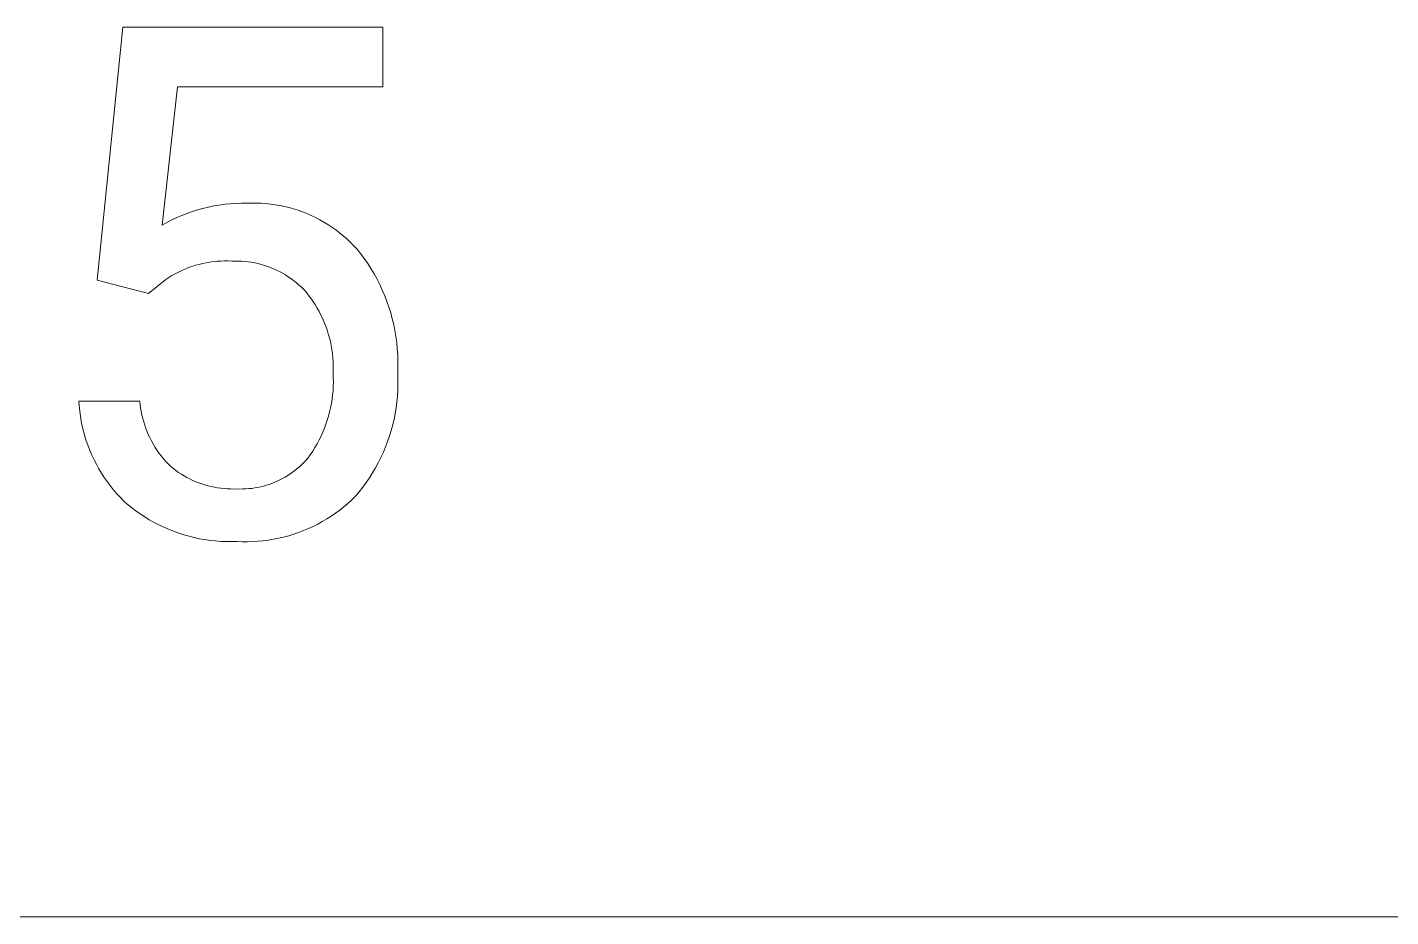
# Model space of a CAD drawing. Header units: millimetres. Extents: x 1434 to 4837, y 1889 to 4267.
# Drawn here: x 4363.2 to 4449.8, y 2079.7 to 2136.2 of the extents above; entities that cross this region are included whole.
import ezdxf

# ---------------------------------------------------------------- set-up
doc = ezdxf.new("R2010")
doc.units = ezdxf.units.MM
doc.header["$MEASUREMENT"] = 0
doc.layers.add('Domyślny', color=7, linetype='Continuous', true_color=0x000000)

msp = doc.modelspace()

# ---------------------------------------------------------------- linework, layer by layer
at = {"layer": 'Domyślny', "color": 18, "lineweight": 15, "true_color": 0x000000}
for p, q in [((4367.642, 2120.152), (4369.285, 2136.22)), ((4369.285, 2136.22), (4385.795, 2136.22)), ((4385.795, 2136.22), (4385.795, 2132.435)), ((4372.752, 2132.435), (4371.778, 2123.653)), ((4385.795, 2132.435), (4372.752, 2132.435)), ((4372.717, 2124.133), (4373.04, 2124.272)), ((4373.04, 2124.272), (4373.368, 2124.399)), ((4373.368, 2124.399), (4373.7, 2124.516)), ((4373.7, 2124.516), (4374.035, 2124.621)), ((4374.035, 2124.621), (4374.374, 2124.715)), ((4374.374, 2124.715), (4374.716, 2124.798)), ((4374.716, 2124.798), (4375.061, 2124.868)), ((4375.061, 2124.868), (4375.408, 2124.928)), ((4375.408, 2124.928), (4375.756, 2124.975)), ((4375.756, 2124.975), (4376.106, 2125.011)), ((4376.106, 2125.011), (4376.457, 2125.035)), ((4376.457, 2125.035), (4376.808, 2125.047)), ((4376.808, 2125.047), (4377.16, 2125.047)), ((4377.16, 2125.047), (4377.461, 2125.056)), ((4377.461, 2125.056), (4377.762, 2125.055)), ((4377.762, 2125.055), (4378.062, 2125.044)), ((4378.062, 2125.044), (4378.362, 2125.023)), ((4378.362, 2125.023), (4378.661, 2124.991)), ((4378.661, 2124.991), (4378.959, 2124.95)), ((4378.959, 2124.95), (4379.255, 2124.898)), ((4379.255, 2124.898), (4379.55, 2124.836)), ((4379.55, 2124.836), (4379.842, 2124.765)), ((4379.842, 2124.765), (4380.131, 2124.683)), ((4380.131, 2124.683), (4380.418, 2124.592)), ((4380.418, 2124.592), (4380.701, 2124.491)), ((4380.701, 2124.491), (4380.981, 2124.38)), ((4380.981, 2124.38), (4381.257, 2124.26)), ((4381.257, 2124.26), (4381.528, 2124.131)), ((4371.778, 2123.653), (4372.085, 2123.824)), ((4372.085, 2123.824), (4372.398, 2123.984)), ((4372.398, 2123.984), (4372.717, 2124.133)), ((4381.528, 2124.131), (4381.795, 2123.993)), ((4381.795, 2123.993), (4382.058, 2123.845)), ((4382.058, 2123.845), (4382.315, 2123.689)), ((4382.315, 2123.689), (4382.566, 2123.524)), ((4382.566, 2123.524), (4382.812, 2123.351)), ((4382.812, 2123.351), (4383.052, 2123.17)), ((4383.052, 2123.17), (4383.286, 2122.98)), ((4383.286, 2122.98), (4383.513, 2122.783)), ((4383.513, 2122.783), (4383.733, 2122.578)), ((4383.733, 2122.578), (4383.946, 2122.366)), ((4383.946, 2122.366), (4384.152, 2122.146)), ((4384.152, 2122.146), (4384.392, 2121.844)), ((4384.392, 2121.844), (4384.621, 2121.533)), ((4373.022, 2120.77), (4372.811, 2120.67)), ((4373.236, 2120.863), (4373.022, 2120.77)), ((4373.454, 2120.949), (4373.236, 2120.863)), ((4373.674, 2121.027), (4373.454, 2120.949)), ((4373.897, 2121.097), (4373.674, 2121.027)), ((4374.122, 2121.159), (4373.897, 2121.097)), ((4374.35, 2121.214), (4374.122, 2121.159)), ((4374.579, 2121.261), (4374.35, 2121.214)), ((4374.809, 2121.3), (4374.579, 2121.261)), ((4375.041, 2121.331), (4374.809, 2121.3)), ((4375.274, 2121.354), (4375.041, 2121.331)), ((4375.507, 2121.368), (4375.274, 2121.354)), ((4375.741, 2121.375), (4375.507, 2121.368)), ((4375.975, 2121.374), (4375.741, 2121.375)), ((4376.208, 2121.364), (4375.975, 2121.374)), ((4376.418, 2121.37), (4376.208, 2121.364)), ((4376.627, 2121.368), (4376.418, 2121.37)), ((4376.837, 2121.359), (4376.627, 2121.368)), ((4377.046, 2121.343), (4376.837, 2121.359)), ((4377.254, 2121.32), (4377.046, 2121.343)), ((4377.461, 2121.289), (4377.254, 2121.32)), ((4377.668, 2121.251), (4377.461, 2121.289)), ((4377.872, 2121.206), (4377.668, 2121.251)), ((4378.075, 2121.153), (4377.872, 2121.206)), ((4378.276, 2121.094), (4378.075, 2121.153)), ((4378.475, 2121.028), (4378.276, 2121.094)), ((4378.671, 2120.955), (4378.475, 2121.028)), ((4378.865, 2120.875), (4378.671, 2120.955)), ((4379.056, 2120.788), (4378.865, 2120.875)), ((4379.244, 2120.695), (4379.056, 2120.788)), ((4384.621, 2121.533), (4384.841, 2121.216)), ((4384.841, 2121.216), (4385.049, 2120.89)), ((4385.049, 2120.89), (4385.246, 2120.559)), ((4370.916, 2119.313), (4367.642, 2120.152)), ((4372.004, 2120.197), (4370.916, 2119.313)), ((4372.2, 2120.326), (4372.004, 2120.197)), ((4372.399, 2120.447), (4372.2, 2120.326)), ((4372.603, 2120.562), (4372.399, 2120.447)), ((4372.811, 2120.67), (4372.603, 2120.562)), ((4379.428, 2120.595), (4379.244, 2120.695)), ((4379.609, 2120.488), (4379.428, 2120.595)), ((4379.786, 2120.376), (4379.609, 2120.488)), ((4379.958, 2120.258), (4379.786, 2120.376)), ((4380.127, 2120.133), (4379.958, 2120.258)), ((4380.291, 2120.003), (4380.127, 2120.133)), ((4380.451, 2119.867), (4380.291, 2120.003)), ((4380.605, 2119.725), (4380.451, 2119.867)), ((4385.246, 2120.559), (4385.432, 2120.22)), ((4385.432, 2120.22), (4385.607, 2119.876)), ((4385.607, 2119.876), (4385.77, 2119.526)), ((4380.755, 2119.579), (4380.605, 2119.725)), ((4380.9, 2119.427), (4380.755, 2119.579)), ((4381.06, 2119.228), (4380.9, 2119.427)), ((4381.213, 2119.024), (4381.06, 2119.228)), ((4381.36, 2118.815), (4381.213, 2119.024)), ((4385.77, 2119.526), (4385.921, 2119.17)), ((4385.921, 2119.17), (4386.06, 2118.81)), ((4381.499, 2118.601), (4381.36, 2118.815)), ((4381.631, 2118.383), (4381.499, 2118.601)), ((4381.756, 2118.16), (4381.631, 2118.383)), ((4381.873, 2117.933), (4381.756, 2118.16)), ((4386.06, 2118.81), (4386.187, 2118.445)), ((4386.187, 2118.445), (4386.301, 2118.077)), ((4381.982, 2117.703), (4381.873, 2117.933)), ((4382.083, 2117.468), (4381.982, 2117.703)), ((4382.177, 2117.231), (4382.083, 2117.468)), ((4386.301, 2118.077), (4386.403, 2117.704)), ((4386.403, 2117.704), (4386.493, 2117.329)), ((4386.493, 2117.329), (4386.569, 2116.95)), ((4382.262, 2116.99), (4382.177, 2117.231)), ((4382.339, 2116.747), (4382.262, 2116.99)), ((4382.408, 2116.501), (4382.339, 2116.747)), ((4382.468, 2116.253), (4382.408, 2116.501)), ((4386.569, 2116.95), (4386.634, 2116.57)), ((4386.634, 2116.57), (4386.685, 2116.187)), ((4382.52, 2116.004), (4382.468, 2116.253)), ((4382.564, 2115.752), (4382.52, 2116.004)), ((4382.599, 2115.499), (4382.564, 2115.752)), ((4386.685, 2116.187), (4386.723, 2115.803)), ((4386.723, 2115.803), (4386.748, 2115.417)), ((4382.625, 2115.245), (4382.599, 2115.499)), ((4382.643, 2114.991), (4382.625, 2115.245)), ((4382.652, 2114.736), (4382.643, 2114.991)), ((4382.653, 2114.481), (4382.652, 2114.736)), ((4386.748, 2115.417), (4386.761, 2115.031)), ((4386.761, 2115.031), (4386.76, 2114.645)), ((4382.645, 2114.225), (4382.653, 2114.481)), ((4382.656, 2113.953), (4382.645, 2114.225)), ((4382.659, 2113.68), (4382.656, 2113.953)), ((4386.76, 2114.645), (4386.747, 2114.259)), ((4386.747, 2114.259), (4386.761, 2113.891)), ((4386.761, 2113.891), (4386.763, 2113.522)), ((4382.612, 2112.862), (4382.637, 2113.134)), ((4382.637, 2113.134), (4382.652, 2113.407)), ((4382.652, 2113.407), (4382.659, 2113.68)), ((4386.753, 2113.153), (4386.73, 2112.785)), ((4386.763, 2113.522), (4386.753, 2113.153)), ((4366.508, 2112.147), (4366.486, 2112.469)), ((4366.486, 2112.469), (4370.361, 2112.469)), ((4366.541, 2111.826), (4366.508, 2112.147)), ((4370.361, 2112.469), (4370.383, 2112.246)), ((4370.383, 2112.246), (4370.413, 2112.024)), ((4382.484, 2112.053), (4382.535, 2112.322)), ((4382.535, 2112.322), (4382.578, 2112.591)), ((4382.578, 2112.591), (4382.612, 2112.862)), ((4386.695, 2112.417), (4386.648, 2112.051)), ((4386.73, 2112.785), (4386.695, 2112.417)), ((4366.584, 2111.506), (4366.541, 2111.826)), ((4366.639, 2111.188), (4366.584, 2111.506)), ((4370.413, 2112.024), (4370.45, 2111.803)), ((4370.45, 2111.803), (4370.495, 2111.584)), ((4370.495, 2111.584), (4370.547, 2111.366)), ((4370.547, 2111.366), (4370.607, 2111.15)), ((4382.188, 2111.003), (4382.275, 2111.262)), ((4382.275, 2111.262), (4382.353, 2111.523)), ((4382.353, 2111.523), (4382.423, 2111.787)), ((4382.423, 2111.787), (4382.484, 2112.053)), ((4386.516, 2111.325), (4386.432, 2110.966)), ((4386.588, 2111.687), (4386.516, 2111.325)), ((4386.648, 2112.051), (4386.588, 2111.687)), ((4366.704, 2110.872), (4366.639, 2111.188)), ((4366.78, 2110.558), (4366.704, 2110.872)), ((4366.866, 2110.247), (4366.78, 2110.558)), ((4370.607, 2111.15), (4370.674, 2110.936)), ((4370.674, 2110.936), (4370.749, 2110.725)), ((4370.749, 2110.725), (4370.831, 2110.517)), ((4370.831, 2110.517), (4370.92, 2110.311)), ((4381.877, 2110.246), (4381.989, 2110.494)), ((4381.989, 2110.494), (4382.093, 2110.747)), ((4382.093, 2110.747), (4382.188, 2111.003)), ((4386.336, 2110.61), (4386.228, 2110.257)), ((4386.432, 2110.966), (4386.336, 2110.61)), ((4366.963, 2109.939), (4366.866, 2110.247)), ((4367.07, 2109.635), (4366.963, 2109.939)), ((4367.187, 2109.334), (4367.07, 2109.635)), ((4370.92, 2110.311), (4371.016, 2110.109)), ((4371.016, 2110.109), (4371.119, 2109.91)), ((4371.119, 2109.91), (4371.228, 2109.714)), ((4371.228, 2109.714), (4371.345, 2109.523)), ((4371.345, 2109.523), (4371.467, 2109.336)), ((4381.347, 2109.291), (4381.491, 2109.523)), ((4381.491, 2109.523), (4381.628, 2109.76)), ((4381.628, 2109.76), (4381.756, 2110.001)), ((4381.756, 2110.001), (4381.877, 2110.246)), ((4385.977, 2109.563), (4385.834, 2109.223)), ((4386.108, 2109.908), (4385.977, 2109.563)), ((4386.228, 2110.257), (4386.108, 2109.908)), ((4367.315, 2109.038), (4367.187, 2109.334)), ((4367.452, 2108.745), (4367.315, 2109.038)), ((4367.6, 2108.458), (4367.452, 2108.745)), ((4371.467, 2109.336), (4371.597, 2109.153)), ((4371.597, 2109.153), (4371.732, 2108.974)), ((4371.732, 2108.974), (4371.874, 2108.801)), ((4371.874, 2108.801), (4372.021, 2108.632)), ((4372.021, 2108.632), (4372.174, 2108.468)), ((4380.782, 2108.566), (4380.911, 2108.702)), ((4380.911, 2108.702), (4381.036, 2108.843)), ((4381.036, 2108.843), (4381.195, 2109.065)), ((4381.195, 2109.065), (4381.347, 2109.291)), ((4385.68, 2108.887), (4385.515, 2108.558)), ((4385.834, 2109.223), (4385.68, 2108.887)), ((4367.756, 2108.176), (4367.6, 2108.458)), ((4367.923, 2107.9), (4367.756, 2108.176)), ((4368.098, 2107.629), (4367.923, 2107.9)), ((4372.174, 2108.468), (4372.333, 2108.31)), ((4372.333, 2108.31), (4372.493, 2108.181)), ((4372.493, 2108.181), (4372.658, 2108.057)), ((4372.658, 2108.057), (4372.827, 2107.938)), ((4372.827, 2107.938), (4373, 2107.826)), ((4373, 2107.826), (4373.177, 2107.719)), ((4379.598, 2107.645), (4379.759, 2107.742)), ((4379.759, 2107.742), (4379.917, 2107.845)), ((4379.917, 2107.845), (4380.071, 2107.952)), ((4380.071, 2107.952), (4380.221, 2108.065)), ((4380.221, 2108.065), (4380.368, 2108.183)), ((4380.368, 2108.183), (4380.51, 2108.306)), ((4380.51, 2108.306), (4380.648, 2108.434)), ((4380.648, 2108.434), (4380.782, 2108.566)), ((4385.151, 2107.915), (4384.953, 2107.604)), ((4385.338, 2108.233), (4385.151, 2107.915)), ((4385.515, 2108.558), (4385.338, 2108.233)), ((4368.283, 2107.364), (4368.098, 2107.629)), ((4368.476, 2107.105), (4368.283, 2107.364)), ((4368.678, 2106.854), (4368.476, 2107.105)), ((4373.177, 2107.719), (4373.357, 2107.618)), ((4373.357, 2107.618), (4373.54, 2107.524)), ((4373.54, 2107.524), (4373.727, 2107.435)), ((4373.727, 2107.435), (4373.916, 2107.353)), ((4373.916, 2107.353), (4374.108, 2107.277)), ((4374.108, 2107.277), (4374.302, 2107.208)), ((4374.302, 2107.208), (4374.499, 2107.146)), ((4374.499, 2107.146), (4374.697, 2107.09)), ((4374.697, 2107.09), (4374.898, 2107.041)), ((4374.898, 2107.041), (4375.1, 2106.998)), ((4375.1, 2106.998), (4375.303, 2106.963)), ((4375.303, 2106.963), (4375.507, 2106.934)), ((4375.507, 2106.934), (4375.712, 2106.912)), ((4375.712, 2106.912), (4375.918, 2106.897)), ((4375.918, 2106.897), (4376.124, 2106.889)), ((4376.124, 2106.889), (4376.331, 2106.888)), ((4376.331, 2106.888), (4376.537, 2106.894)), ((4376.537, 2106.894), (4376.725, 2106.888)), ((4376.725, 2106.888), (4376.913, 2106.889)), ((4376.913, 2106.889), (4377.101, 2106.897)), ((4377.101, 2106.897), (4377.288, 2106.91)), ((4377.288, 2106.91), (4377.475, 2106.93)), ((4377.475, 2106.93), (4377.661, 2106.956)), ((4377.661, 2106.956), (4377.846, 2106.989)), ((4377.846, 2106.989), (4378.03, 2107.027)), ((4378.03, 2107.027), (4378.213, 2107.072)), ((4378.213, 2107.072), (4378.394, 2107.123)), ((4378.394, 2107.123), (4378.573, 2107.18)), ((4378.573, 2107.18), (4378.75, 2107.243)), ((4378.75, 2107.243), (4378.925, 2107.312)), ((4378.925, 2107.312), (4379.097, 2107.386)), ((4379.097, 2107.386), (4379.267, 2107.467)), ((4379.267, 2107.467), (4379.434, 2107.553)), ((4379.434, 2107.553), (4379.598, 2107.645)), ((4384.527, 2107.002), (4384.299, 2106.712)), ((4384.745, 2107.299), (4384.527, 2107.002)), ((4384.953, 2107.604), (4384.745, 2107.299)), ((4368.889, 2106.609), (4368.678, 2106.854)), ((4369.107, 2106.372), (4368.889, 2106.609)), ((4369.334, 2106.142), (4369.107, 2106.372)), ((4369.568, 2105.919), (4369.334, 2106.142)), ((4383.823, 2106.198), (4383.577, 2105.974)), ((4384.061, 2106.429), (4383.823, 2106.198)), ((4384.299, 2106.712), (4384.061, 2106.429)), ((4369.834, 2105.704), (4369.568, 2105.919)), ((4370.107, 2105.498), (4369.834, 2105.704)), ((4370.387, 2105.301), (4370.107, 2105.498)), ((4370.674, 2105.114), (4370.387, 2105.301)), ((4382.523, 2105.168), (4382.243, 2104.989)), ((4382.797, 2105.356), (4382.523, 2105.168)), ((4383.064, 2105.553), (4382.797, 2105.356)), ((4383.324, 2105.76), (4383.064, 2105.553)), ((4383.577, 2105.974), (4383.324, 2105.76)), ((4370.966, 2104.936), (4370.674, 2105.114)), ((4371.265, 2104.769), (4370.966, 2104.936)), ((4371.569, 2104.611), (4371.265, 2104.769)), ((4371.878, 2104.464), (4371.569, 2104.611)), ((4372.191, 2104.327), (4371.878, 2104.464)), ((4372.509, 2104.201), (4372.191, 2104.327)), ((4381.069, 2104.372), (4380.763, 2104.243)), ((4381.37, 2104.511), (4381.069, 2104.372)), ((4381.666, 2104.661), (4381.37, 2104.511)), ((4381.958, 2104.82), (4381.666, 2104.661)), ((4382.243, 2104.989), (4381.958, 2104.82)), ((4372.831, 2104.085), (4372.509, 2104.201)), ((4373.157, 2103.98), (4372.831, 2104.085)), ((4373.487, 2103.887), (4373.157, 2103.98)), ((4373.819, 2103.804), (4373.487, 2103.887)), ((4374.153, 2103.733), (4373.819, 2103.804)), ((4374.49, 2103.673), (4374.153, 2103.733)), ((4374.829, 2103.624), (4374.49, 2103.673)), ((4375.169, 2103.586), (4374.829, 2103.624)), ((4375.511, 2103.56), (4375.169, 2103.586)), ((4375.852, 2103.546), (4375.511, 2103.56)), ((4376.195, 2103.543), (4375.852, 2103.546)), ((4376.537, 2103.551), (4376.195, 2103.543)), ((4376.869, 2103.538), (4376.537, 2103.551)), ((4377.201, 2103.535), (4376.869, 2103.538)), ((4377.533, 2103.544), (4377.201, 2103.535)), ((4377.864, 2103.564), (4377.533, 2103.544)), ((4378.195, 2103.596), (4377.864, 2103.564)), ((4378.524, 2103.638), (4378.195, 2103.596)), ((4378.852, 2103.692), (4378.524, 2103.638)), ((4379.177, 2103.757), (4378.852, 2103.692)), ((4379.501, 2103.832), (4379.177, 2103.757)), ((4379.821, 2103.919), (4379.501, 2103.832)), ((4380.139, 2104.016), (4379.821, 2103.919)), ((4380.452, 2104.124), (4380.139, 2104.016)), ((4380.763, 2104.243), (4380.452, 2104.124)), ((3551.344, 2079.716), (4837.323, 2079.716))]:
    msp.add_line(p, q, dxfattribs=at)

doc.saveas('drawing.dxf')
